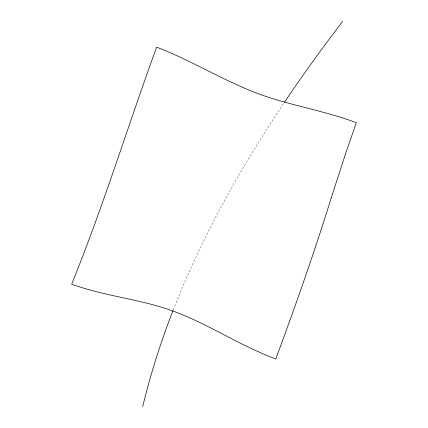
<?xml version="1.0" encoding="UTF-8"?>
<svg xmlns="http://www.w3.org/2000/svg" width="428" height="428" viewBox="0 0 428 428"><rect width="100%" height="100%" fill="white"/><g stroke="black" fill="none" stroke-linecap="round" stroke-linejoin="round"><path stroke-width="0.32" stroke-dasharray="2.14 1.6" d="M173.308 309.835C201.877 236.727 240.477 167.888 284.128 102.79"/><path stroke-width="0.64" d="M142.701 406.6C150.624 373.911 160.789 341.769 173.062 310.45M284.492 102.233C302.944 74.638 322.514 47.802 342.625 21.4M331.186 198.009C314.398 252.226 295.534 305.763 275.782 358.964C240.445 345.845 208.918 324.37 173.575 311.247C140.475 299.06 104.764 296.342 71.658 284.155C103.287 206.35 127.876 126.003 156.627 47.16C190.947 60.257 222.276 79.988 256.597 93.079C289.098 105.411 323.841 110.376 356.342 122.708L346.263 151.539L331.186 198.009"/></g></svg>
